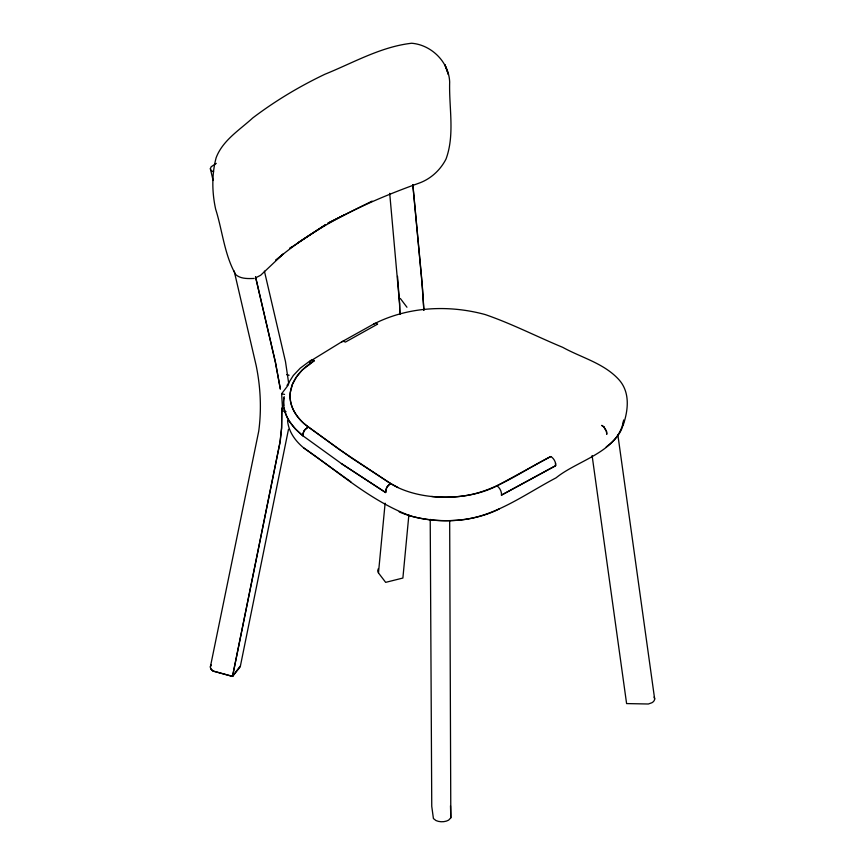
<?xml version="1.0" encoding="UTF-8"?>
<svg xmlns="http://www.w3.org/2000/svg" width="865" height="865" viewBox="0 0 865 865"><rect width="100%" height="100%" fill="white"/><g stroke="black" fill="none" stroke-linecap="round" stroke-linejoin="round"><path stroke-width="1.3" d="M284.174 396.603C280.92 412.27 291.246 426.413 302.847 435.744L303.907 430.824L308.2 426.975L351.071 457.704L390.548 483.492C387.542 485.351 385.26 488.93 385.671 492.553L343.124 464.808L302.847 435.744L295.225 428.845L289.256 421.406A103.108 58.485 -0.5 0 1 284.12 408.139M302.847 435.744L302.934 433.214L304.977 429.494L308.2 426.975A91.614 51.997 -0.6 0 1 292.381 384.536L290.262 392.634A91.495 51.922 -0.6 0 0 304.837 424.337M408.875 514.891L402.885 578.047L385.66 582.361L378.47 572.933L377.681 570.857L378.275 568.738M378.47 572.933L385.12 503.192M287.569 420.595A94.836 53.792 -0.9 0 0 303.712 447.919C338.366 471.674 370.804 501.127 410.572 515.962A82.164 46.602 -0.9 0 0 454.503 520.438C492.531 518.978 523.693 494.812 556.087 477.826C577.809 460.061 618.475 452.103 623.654 420.217M623.633 420.271C623.254 431.516 614.799 440.555 606.214 446.891M309.465 364.619L310.557 360.51L312.243 360.013L314.384 360.629A91.614 51.932 -0.7 0 0 292.37 384.449L296.533 376.902L302.177 370.058L314.384 360.629L312.135 360.013L309.519 362.132M288.488 429.321L240.221 666.893L232.523 676.398L212.812 670.937L210.876 669.077L210.336 667.012L258.721 431.235C261.673 409.35 260.581 387.077 256.148 365.473L234.177 271.015M623.157 425.234C628.401 409.848 630.423 391.521 618.097 378.794C603.186 363.041 581.193 357.559 562.704 347.33C536.787 336.604 511.734 323.672 485.179 314.557C448.697 304.61 408.031 306.588 374.026 323.899A6.585 3.622 61.8 0 1 377.627 324.115L345.362 342.108A6.585 3.806 59.7 0 0 341.556 341.945L374.156 323.791M213.114 180.493L210.368 168.686L211.168 166.761L216.261 163.388M210.336 667.012L211.201 664.969M287.029 385.476L293.311 375.496L300.252 368.166L310.557 360.51M239.919 666.396L232.523 676.398L213.082 671.11L210.563 668.472M286.099 411.751L282.671 410.94L281.644 393.737L288.434 384.806M449.67 520.698L450.816 817.825L448.665 820.107A9.418 5.439 0 0 1 435.949 820.539L433.419 818.549L431.754 806.31L430.219 519.357M390.548 483.492L386.742 487.287L385.671 492.553L341.394 463.543M289.829 248.255L292.013 246.763M297.484 243.022L325.77 224.522M289.905 248.277L325.705 224.597M312.135 360.013L341.707 341.837M390.493 483.513A75.233 42.45 -0.9 0 0 496.943 485.871A6.585 3.59 62.9 0 1 501.44 495.137L555.644 465.694L555.546 463.272A6.585 3.795 60 0 0 550.745 456.547C523.433 470.16 498.11 489.839 467.435 495.331A75.493 42.569 -0.8 0 1 431.657 496.456M254.126 278.465C247.974 278.66 240.567 278.995 235.713 274.583C224.359 254.71 222.51 230.782 215.644 209.168C211.968 192.311 211.687 174.557 216.109 157.819C222.608 140.4 239.616 129.988 252.764 117.932C275.265 100.87 299.55 86.338 325.035 74.195C353.288 62.788 380.957 46.699 411.643 43.25C431.386 44.807 448.881 62.042 449.67 82.024C448.87 107.487 455.022 134.616 446.005 159.074C440.285 170.232 430.456 179.217 418.552 183.326C367.495 201.675 317.271 224.889 275.675 260.354L283.082 254.083L260.657 275.265L255.521 277.892M496.932 485.86L550.745 456.547M501.44 495.137L555.644 465.694L555.514 463.11M344.811 214.682L327.943 223.116L372.101 201.102M281.644 393.737L284.553 394.418M286.629 374.61L289.137 375.237M399.176 511.821L400.365 512.415A78.38 44.45 -0.9 0 0 499.3 508.901M213.623 171.832L210.952 170.427L210.368 168.686M398.03 487.546L389.455 482.811L339.404 449.562L304.902 424.315M303.712 447.919L350.876 481.816M400.322 298.457L406.95 307.237M264.409 271.134L285.504 361.678L288.759 383.779M255.564 276.876L275.438 362.186L280.368 389.153L275.351 362.143L255.51 276.843M617.87 434.922L654.664 699.05M592.103 455.552L626.595 703.58L648.35 704.002L652.005 702.704A9.418 5.439 0 0 0 654.091 697.049M412.875 184.84L421.601 277.676L423.861 309.875M389.704 193.328L399.565 303.539L397.532 276.346M412.81 184.742L422.617 289.58L423.882 310.416M399.9 314.406L399.576 303.658L399.879 313.984M450.503 805.791L450.816 817.825M283.763 405.534A103.108 58.485 -0.5 0 1 283.871 398.03M281.817 408.204L281.622 427.602L280.314 440.642L232.523 676.398L279.795 443.486L281.579 428.38L281.817 408.204M603.824 426.867L601.694 425.375L603.932 426.975L606.322 430.921L606.787 434.317L606.668 431.765L603.824 426.867M446.026 67.6L444.859 64.68L448.405 74.455L446.026 67.6"/></g></svg>
